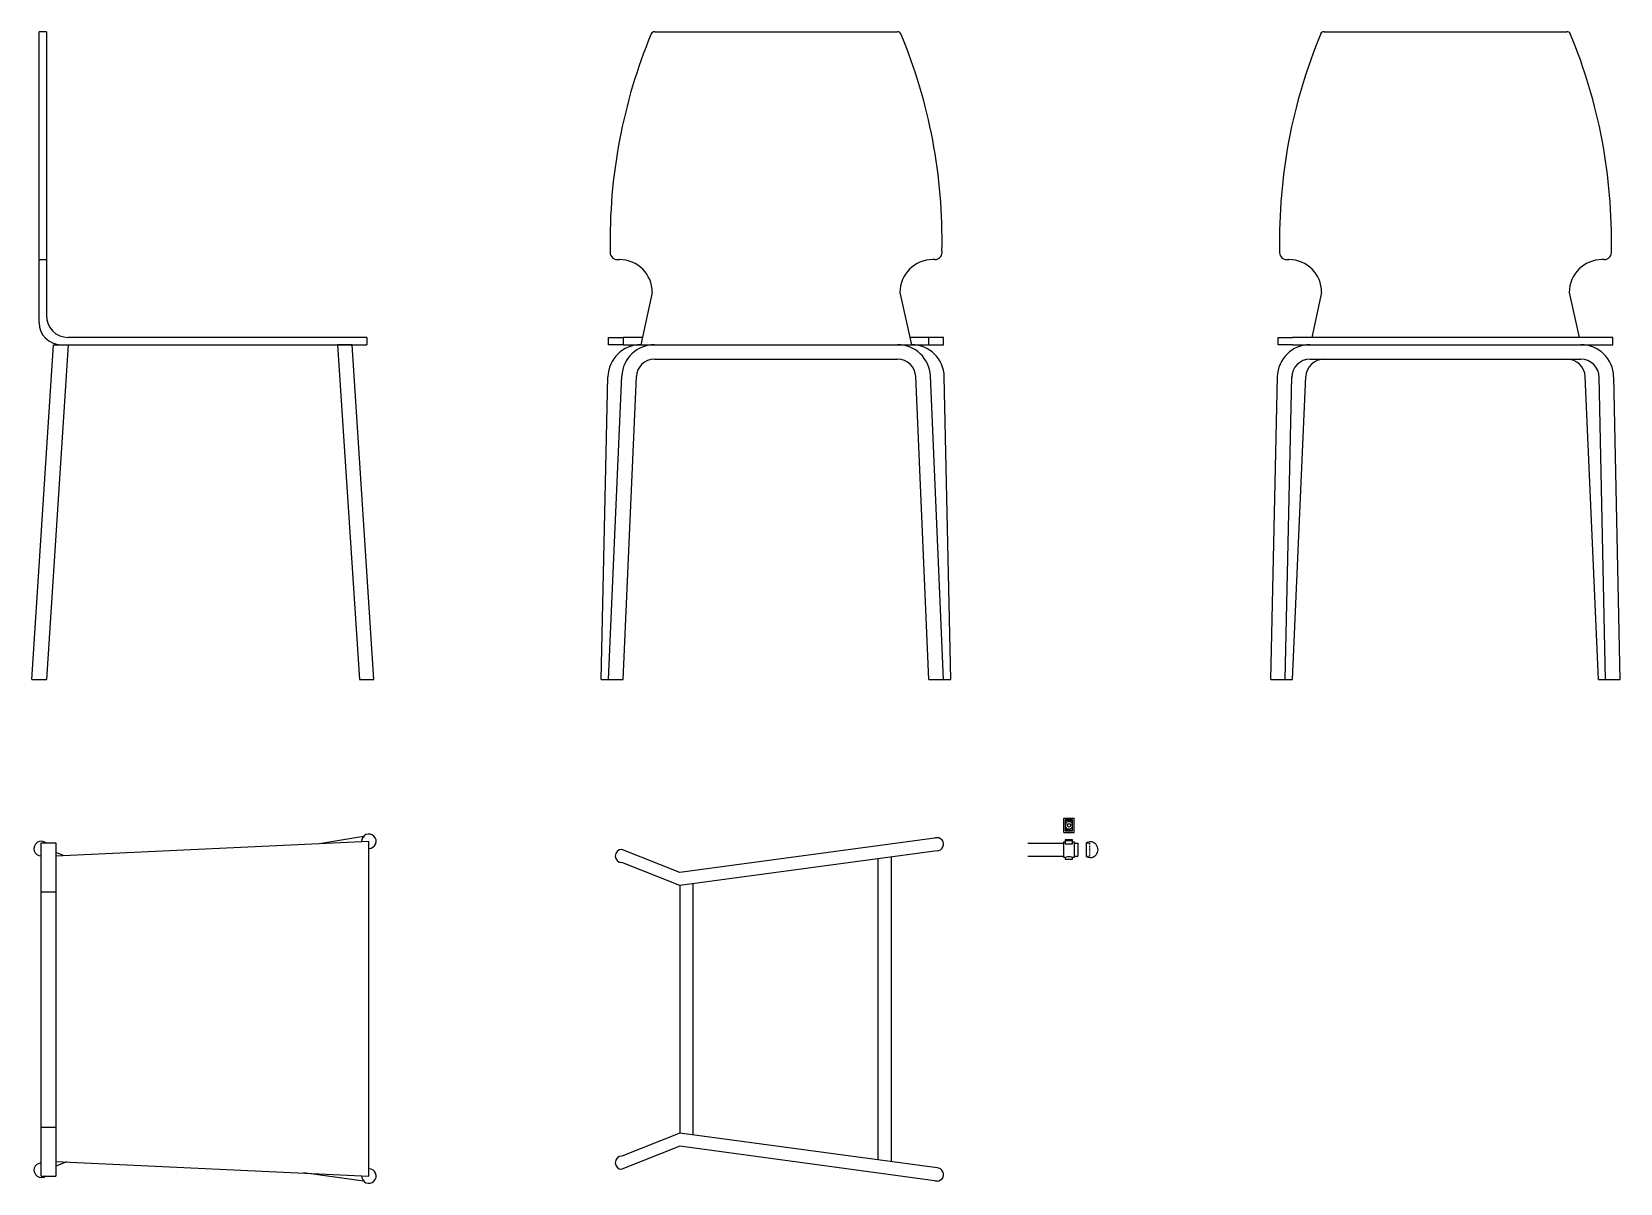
# Model space of a CAD drawing. Header units: millimetres. Extents: x 26 to 244, y 15 to 173.
import ezdxf

# ---------------------------------------------------------------- set-up
doc = ezdxf.new("R2010")
doc.units = ezdxf.units.MM
doc.linetypes.add('ACAD_ISO03W100', pattern=[30, 12, -18])

msp = doc.modelspace()

# ---------------------------------------------------------------- linework, layer by layer
for p, q in [((26.92, 132.98), (26.92, 172.98)), ((27.92, 172.98), (26.92, 172.98)), ((27.92, 172.98), (27.92, 133.98)), ((111.47, 172.98), (144.82, 172.98)), ((203.4, 172.98), (236.76, 172.98)), ((26.92, 141.67), (27.92, 141.67)), ((106.34, 141.67), (106.64, 141.67)), ((149.95, 141.67), (149.65, 141.67)), ((198.28, 141.67), (198.57, 141.67)), ((241.88, 141.67), (241.59, 141.67)), ((111.14, 137.17), (109.55, 129.98)), ((145.15, 137.17), (146.74, 129.98)), ((203.07, 137.17), (201.71, 130.98)), ((237.09, 137.17), (238.46, 130.98)), ((71.92, 130.98), (30.92, 130.98)), ((71.92, 130.98), (71.92, 129.98)), ((105.14, 129.98), (105.14, 130.98)), ((105.14, 130.98), (107.14, 130.98)), ((109.77, 130.98), (107.14, 130.98)), ((107.14, 130.98), (107.14, 129.98)), ((149.14, 130.98), (146.52, 130.98)), ((149.14, 129.98), (149.14, 130.98)), ((151.14, 130.98), (149.14, 130.98)), ((151.14, 129.98), (151.14, 130.98)), ((197.08, 129.98), (197.08, 130.98)), ((197.08, 130.98), (199.08, 130.98)), ((241.08, 130.98), (199.08, 130.98)), ((243.08, 130.98), (241.08, 130.98)), ((243.08, 129.98), (243.08, 130.98)), ((25.92, 83.98), (28.92, 129.98)), ((30.92, 129.98), (27.92, 83.98)), ((28.92, 129.98), (30.92, 129.98)), ((29.92, 129.98), (71.92, 129.98)), ((69.92, 129.98), (67.92, 129.98)), ((67.92, 129.98), (70.92, 83.98)), ((72.92, 83.98), (69.92, 129.98)), ((107.14, 129.98), (105.14, 129.98)), ((107.14, 129.98), (149.14, 129.98)), ((149.14, 129.98), (151.14, 129.98)), ((199.08, 129.98), (197.08, 129.98)), ((199.08, 129.98), (241.08, 129.98)), ((241.08, 129.98), (243.08, 129.98)), ((111.45, 127.98), (144.84, 127.98)), ((201.48, 127.98), (238.68, 127.98)), ((104.14, 83.98), (105.05, 125.58)), ((105.14, 83.98), (106.96, 125.68)), ((107.14, 83.98), (108.96, 125.59)), ((149.14, 83.98), (147.33, 125.59)), ((151.14, 83.98), (149.33, 125.68)), ((152.14, 83.98), (151.24, 125.58)), ((196.08, 83.98), (196.99, 125.58)), ((198.08, 83.98), (198.99, 125.58)), ((199.08, 83.98), (200.89, 125.59)), ((241.08, 83.98), (239.27, 125.59)), ((242.08, 83.98), (241.18, 125.58)), ((244.08, 83.98), (243.18, 125.58)), ((25.92, 83.98), (27.92, 83.98)), ((70.92, 83.98), (72.92, 83.98)), ((104.14, 83.98), (105.14, 83.98)), ((105.14, 83.98), (107.14, 83.98)), ((149.14, 83.98), (151.14, 83.98)), ((151.14, 83.98), (152.14, 83.98)), ((196.08, 83.98), (198.08, 83.98)), ((198.08, 83.98), (199.08, 83.98)), ((241.08, 83.98), (242.08, 83.98)), ((242.08, 83.98), (244.08, 83.98)), ((167.65, 62.96), (167.65, 64.9)), ((167.65, 64.9), (169.09, 64.9)), ((168.87, 64.68), (167.87, 64.68)), ((167.87, 64.68), (167.87, 63.18)), ((167.94, 64.19), (167.94, 64.59)), ((168.3, 64.59), (167.94, 64.59)), ((167.94, 63.67), (167.94, 63.27)), ((168.3, 63.27), (167.94, 63.27)), ((168.3, 64.42), (168.3, 64.59)), ((168.3, 63.43), (168.3, 63.27)), ((168.44, 64.42), (168.44, 64.59)), ((168.44, 64.59), (168.79, 64.59)), ((168.44, 63.43), (168.44, 63.27)), ((168.44, 63.27), (168.79, 63.27)), ((168.79, 64.19), (168.79, 64.59)), ((168.79, 63.67), (168.79, 63.27)), ((168.87, 63.18), (168.87, 64.68)), ((169.09, 62.96), (169.09, 64.9)), ((27.22, 15.74), (27.22, 61.53)), ((27.22, 61.53), (29.22, 61.53)), ((29.22, 59.74), (72.22, 61.74)), ((29.22, 61.53), (29.22, 15.74)), ((71.48, 62.41), (65.69, 61.44)), ((72.22, 15.74), (72.22, 61.74)), ((150.25, 62.23), (114.93, 57.45)), ((162.71, 61.48), (167.65, 61.48)), ((167.65, 62.96), (169.09, 62.96)), ((167.65, 59.49), (167.65, 61.67)), ((167.65, 61.67), (167.87, 61.67)), ((167.87, 63.18), (168.87, 63.18)), ((168.87, 61.95), (167.87, 61.95)), ((167.87, 61.95), (167.87, 61.39)), ((167.87, 61.85), (168.87, 61.85)), ((167.87, 61.39), (168.87, 61.39)), ((168.87, 61.39), (168.87, 61.95)), ((168.87, 61.67), (169.09, 61.67)), ((169.09, 61.67), (169.09, 59.49)), ((169.09, 61.48), (169.58, 61.48)), ((169.58, 61.48), (169.58, 59.68)), ((170.71, 61.48), (170.71, 59.68)), ((30.27, 59.79), (29.22, 60.21)), ((114.93, 57.45), (106.96, 60.61)), ((150.25, 60.43), (114.93, 55.65)), ((142.16, 17.94), (142.16, 59.33)), ((143.96, 59.57), (143.96, 17.7)), ((162.71, 59.68), (167.65, 59.68)), ((167.87, 59.49), (167.65, 59.49)), ((167.87, 59.49), (167.87, 59.3)), ((167.87, 59.3), (168.87, 59.3)), ((168.87, 59.3), (168.87, 59.49)), ((169.09, 59.49), (168.87, 59.49)), ((169.09, 59.68), (169.58, 59.68)), ((114.93, 55.65), (106.96, 58.81)), ((27.22, 54.81), (29.22, 54.81)), ((114.93, 55.65), (114.93, 21.62)), ((116.73, 55.9), (116.73, 21.38)), ((27.22, 22.46), (29.22, 22.46)), ((114.93, 21.62), (106.96, 18.47)), ((114.93, 19.82), (106.96, 16.67)), ((150.25, 16.85), (114.93, 21.62)), ((150.25, 15.05), (114.93, 19.82)), ((29.22, 17.74), (72.22, 15.74)), ((30.75, 17.67), (29.22, 17.07)), ((27.22, 15.74), (29.22, 15.74)), ((71.5, 15.05), (63.26, 16.16))]:
    msp.add_line(p, q)
at = {"linetype": 'ACAD_ISO03W100', "ltscale": 0.001}
for p, q in [((170.71, 61.48), (171.2, 61.48)), ((171.2, 61.48), (171.2, 59.68)), ((170.71, 59.68), (171.2, 59.68))]:
    msp.add_line(p, q, dxfattribs=at)
msp.add_circle((168.37, 63.93), 0.25)
for centre, radius, start, end in [((179.23, 144.35), 73.88, 157.4372, 181.1535), ((111.49, 172.43), 0.554, 92.004, 151.222), ((144.8, 172.43), 0.554, 28.778, 87.996), ((77.06, 144.35), 73.88, 358.8465, 22.5628), ((271.17, 144.35), 73.88, 157.4372, 181.1535), ((203.42, 172.43), 0.554, 92.004, 151.222), ((236.74, 172.43), 0.554, 28.778, 87.996), ((169, 144.35), 73.88, 358.8465, 22.5628), ((106.34, 142.67), 1, 169.328, 270), ((149.95, 142.67), 1, 270, 10.672), ((198.28, 142.67), 1, 169.328, 270), ((241.88, 142.67), 1, 270, 10.672), ((106.64, 137.17), 4.5, 0, 90), ((149.65, 137.17), 4.5, 90, 180), ((198.57, 137.17), 4.5, 0, 90), ((241.59, 137.17), 4.5, 90, 180), ((30.92, 133.98), 3, 180, 270), ((29.92, 132.98), 3, 180, 270), ((109.55, 125.48), 4.5, 90, 178.7546), ((111.45, 125.48), 4.5, 90, 177.5104), ((144.84, 125.48), 4.5, 2.4896, 90), ((146.74, 125.48), 4.5, 1.2454, 90), ((201.48, 125.48), 4.5, 90, 178.7546), ((238.68, 125.48), 4.5, 1.2454, 90), ((111.45, 125.48), 2.5, 90, 177.5104), ((144.84, 125.48), 2.5, 2.4896, 90), ((201.48, 125.48), 2.5, 90, 180), ((203.39, 125.48), 2.5, 90, 177.5104), ((236.77, 125.48), 2.5, 2.4896, 90), ((238.68, 125.48), 2.5, 360, 90), ((168.37, 63.93), 0.5, 98.0387, 148.4325), ((168.37, 63.93), 0.5, 211.5675, 261.9613), ((168.37, 63.93), 0.5, 31.5675, 81.9613), ((168.37, 63.93), 0.5, 278.0387, 328.4325), ((27.22, 60.74), 1, 51.7263, 270), ((72.22, 61.74), 1, 270, 181.3322), ((150.25, 61.33), 0.9, 270, 105.3842), ((171.29, 60.58), 1.07, 237.3056, 122.6944), ((106.96, 59.71), 0.9, 90, 270), ((27.22, 16.53), 1, 90, 308.2737), ((106.96, 17.57), 0.9, 90, 270), ((72.22, 15.74), 1, 178.6678, 90), ((150.25, 15.95), 0.9, 254.6158, 90)]:
    msp.add_arc(centre, radius, start, end)
for centre, major_axis, ratio, start_param, end_param in [((168.37, 61.95), (-0.25, 0), 0.180794, 0, 3.141593), ((168.37, 59.49), (-0.5, 0), 0.191031, 3.141593, 6.283185)]:
    msp.add_ellipse(centre, major_axis=major_axis, ratio=ratio, start_param=start_param, end_param=end_param)

doc.saveas('drawing.dxf')
